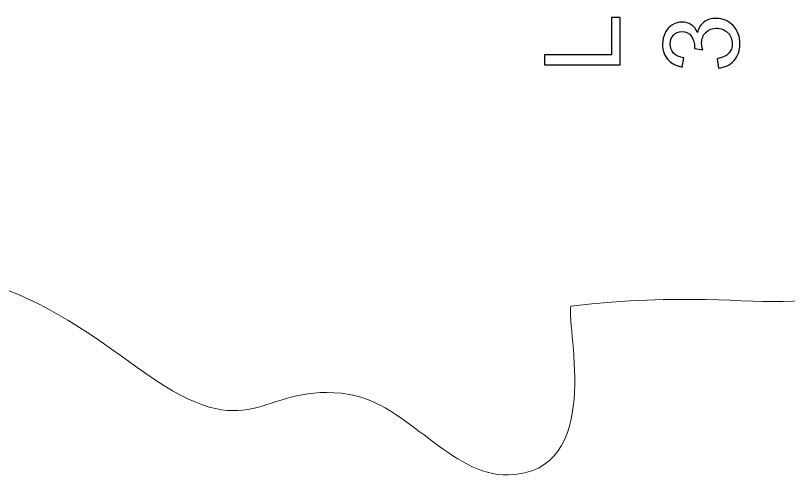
# Model space of a CAD drawing. Header units: millimetres. Extents: x -870 to 610, y 34 to 322.
# Drawn here: x 268.15 to 314.47, y 43.44 to 71.05 of the extents above; entities that cross this region are included whole.
import ezdxf

# ---------------------------------------------------------------- set-up
doc = ezdxf.new("R2010")
doc.units = ezdxf.units.MM
doc.header["$MEASUREMENT"] = 0
doc.layers.add('Layer 1', color=7, linetype='Continuous')

msp = doc.modelspace()

# ---------------------------------------------------------------- linework, layer by layer
at = {"layer": 'Layer 1', "lineweight": 18}
msp.add_open_spline([(332.6175, 120.2091), (331.9328, 109.9066), (326.5113, 102.8818), (326.7066, 93.4095), (326.7066, 93.4095), (325.8685, 97.7167), (325.0866, 101.7728), (324.2752, 106.3126), (324.2752, 106.3126), (323.774, 109.1172), (323.6294, 111.4457), (324.5257, 114.1865), (324.5257, 114.1865), (327.8142, 124.2438), (326.8103, 120.5565), (322.2841, 123.9994), (322.2841, 123.9994), (316.8559, 128.128), (319.6157, 133.1195), (320.0144, 138.9131), (320.0144, 138.9131), (320.3814, 144.2501), (317.1641, 151.1637), (316.8468, 160.7963), (316.8468, 160.7963), (316.427, 173.5515), (319.1108, 177.3388), (320.8758, 187.3063), (320.8758, 187.3063), (321.0554, 188.32), (321.0861, 189.1776), (321.2342, 189.8899), (321.2342, 189.8899), (321.2342, 189.8899), (321.2342, 189.8901), (321.2342, 189.8901), (321.2342, 189.8901), (321.2342, 189.8901), (321.9228, 199.9683), (321.9228, 199.9683), (321.9228, 199.9683), (321.9228, 199.9683), (320.0965, 209.656), (320.0965, 209.656), (320.0965, 209.656), (320.0965, 209.656), (316.7315, 223.237), (316.7315, 223.237), (316.7315, 223.237), (316.7315, 223.237), (315.22, 228.8882), (315.22, 228.8882), (315.22, 228.8882), (315.22, 228.8882), (311.9104, 240.695), (311.9104, 240.695), (311.9104, 240.695), (311.9104, 240.695), (308.6301, 250.4361), (308.6301, 250.4361), (308.6301, 250.4361), (308.6301, 250.4361), (307.4938, 253.9063), (307.4938, 253.9063), (307.4938, 253.9063), (307.4938, 253.9063), (304.574, 262.129), (304.574, 262.129), (304.574, 262.129), (304.5381, 262.1292), (304.5025, 262.1298), (304.4673, 262.1307), (304.4673, 262.1307), (304.4673, 262.1307), (303.9744, 263.8175), (303.9744, 263.8175), (303.9744, 263.8175), (303.9744, 263.8175), (300.3464, 272.5103), (300.3464, 272.5103), (300.3464, 272.5103), (300.3464, 272.5103), (297.2527, 279.3107), (297.2527, 279.3107), (297.2527, 279.3107), (297.2527, 279.3107), (291.7085, 288.572), (291.7085, 288.572), (291.7085, 288.572), (286.5392, 294.7515), (291.6481, 298.0772), (279.3339, 297.4577), (279.3339, 297.4577), (274.9129, 297.2353), (270.7661, 296.7683), (267.0115, 295.5717), (267.0115, 295.5717), (258.4017, 292.8276), (254.9068, 289.4547), (250.3618, 283.9873), (250.3618, 283.9873), (246.1652, 278.939), (242.4721, 272.5814), (240.1362, 265.6399), (240.1362, 265.6399), (238.8329, 261.7673), (238.83, 257.5742), (238.5284, 253.2405), (238.5284, 253.2405), (238.5284, 253.2405), (234.9497, 228.4279), (234.9497, 228.4279), (234.9497, 228.4279), (234.1747, 224.0565), (232.846, 220.9341), (231.9488, 217.0548), (231.9488, 217.0548), (230.6352, 211.375), (235.499, 211.5707), (233.2366, 205.8372), (233.2366, 205.8372), (231.417, 201.2261), (230.271, 200.7573), (231.682, 194.7066), (231.682, 194.7066), (233.9878, 184.8178), (236.6076, 184.2046), (232.3814, 171.0315), (232.3814, 171.0315), (229.4966, 162.0389), (221.8327, 133.5425), (223.8768, 123.6515), (223.8768, 123.6515), (225.0517, 117.9665), (227.4426, 118.7671), (229.7494, 115.447), (229.7494, 115.447), (233.5259, 110.0113), (226.4432, 100.9679), (233.7523, 91.9295), (233.7523, 91.9295), (236.3473, 88.7206), (237.5325, 87.5336), (238.8606, 82.6268), (238.8606, 82.6268), (243.1313, 66.8454), (244.6994, 67.7385), (257.9329, 59.3013), (257.9329, 59.3013), (261.5802, 56.9762), (263.234, 56.3204), (267.6793, 54.6008), (267.6793, 54.6008), (271.2603, 53.2154), (273.6585, 51.1714), (276.4887, 49.2569), (276.4887, 49.2569), (282.5342, 45.1678), (282.9796, 49.177), (288.1531, 48.3621), (288.1531, 48.3621), (291.5639, 47.8251), (294.2783, 43.4396), (297.6865, 43.5331), (297.6865, 43.5331), (303.4294, 43.6912), (301.188, 52.1105), (301.4263, 53.6511), (301.4263, 53.6511), (315.3787, 55.2097), (314.1157, 51.1433), (328.0115, 58.8002), (328.0115, 58.8002), (331.9214, 58.2927), (334.132, 59.2968), (338.7769, 57.8493), (338.7769, 57.8493), (346.8285, 55.3401), (345.5652, 46.2564), (352.715, 48.29), (352.715, 48.29), (356.5178, 49.3717), (357.9204, 59.6355), (367.6172, 68.6903), (367.6172, 68.6903), (371.6574, 72.4633), (374.5299, 77.143), (378.5512, 81.0429), (378.5512, 81.0429), (383.1373, 85.4906), (386.8883, 86.1717), (389.9183, 93.3134), (389.9183, 93.3134), (391.2226, 96.3874), (392.2851, 98.4941), (393.9106, 101.3305), (393.9106, 101.3305), (395.62, 104.3136), (396.8447, 105.833), (398.3015, 108.6025), (398.3015, 108.6025), (404.0878, 119.6044), (407.1152, 132.9808), (403.4503, 146.5534), (403.4503, 146.5534), (401.7639, 152.7994), (399.5885, 158.5347), (398.5197, 165.199), (398.5197, 165.199), (395.4677, 184.2244), (399.7565, 212.3394), (400.5166, 232.0842), (400.5166, 232.0842), (400.8024, 239.5106), (401.5158, 246.6631), (402.0454, 253.9439), (402.0454, 253.9439), (402.7024, 262.981), (404.2764, 267.9184), (398.5386, 273.247), (398.5386, 273.247), (396.7308, 274.8686), (387.2693, 282.3124), (385.5402, 282.9197), (385.5402, 282.9197), (384.4943, 283.2869), (382.1061, 283.7358), (380.7788, 284.1048), (380.7788, 284.1048), (379.4738, 280.4447), (375.923, 270.2337), (375.9882, 266.9426), (375.9882, 266.9426), (376.0408, 264.2755), (375.6945, 260.3292), (375.6167, 257.487), (375.6167, 257.487), (375.2214, 243.0724), (374.8293, 238.1401), (369.7869, 224.4674), (369.7869, 224.4674), (368.0027, 219.629), (366.4294, 216.8619), (365.1151, 211.5074), (365.1151, 211.5074), (364.2507, 207.986), (362.4767, 203.7305), (361.4024, 199.9133), (361.4024, 199.9133), (360.7466, 197.5823), (358.1516, 193.4724), (356.9381, 191.0302), (356.9381, 191.0302), (354.9587, 187.0468), (350.2661, 180.3701), (349.273, 176.8658), (349.273, 176.8658), (349.3367, 176.7933), (341.13, 156.3017), (340.6204, 154.8646), (340.6204, 154.8646), (336.5899, 143.4981), (333.5587, 132.2767), (332.6175, 120.2091)], degree=3, knots=[0, 0, 0, 0, 0.0149254, 0.0149254, 0.0149254, 0.0149254, 0.0298507, 0.0298507, 0.0298507, 0.0298507, 0.0447761, 0.0447761, 0.0447761, 0.0447761, 0.0597015, 0.0597015, 0.0597015, 0.0597015, 0.0746269, 0.0746269, 0.0746269, 0.0746269, 0.0895522, 0.0895522, 0.0895522, 0.0895522, 0.1044776, 0.1044776, 0.1044776, 0.1044776, 0.119403, 0.119403, 0.119403, 0.119403, 0.1343284, 0.1343284, 0.1343284, 0.1343284, 0.1492537, 0.1492537, 0.1492537, 0.1492537, 0.1641791, 0.1641791, 0.1641791, 0.1641791, 0.1791045, 0.1791045, 0.1791045, 0.1791045, 0.1940299, 0.1940299, 0.1940299, 0.1940299, 0.2089552, 0.2089552, 0.2089552, 0.2089552, 0.2238806, 0.2238806, 0.2238806, 0.2238806, 0.238806, 0.238806, 0.238806, 0.238806, 0.2537313, 0.2537313, 0.2537313, 0.2537313, 0.2686567, 0.2686567, 0.2686567, 0.2686567, 0.2835821, 0.2835821, 0.2835821, 0.2835821, 0.2985075, 0.2985075, 0.2985075, 0.2985075, 0.3134328, 0.3134328, 0.3134328, 0.3134328, 0.3283582, 0.3283582, 0.3283582, 0.3283582, 0.3432836, 0.3432836, 0.3432836, 0.3432836, 0.358209, 0.358209, 0.358209, 0.358209, 0.3731343, 0.3731343, 0.3731343, 0.3731343, 0.3880597, 0.3880597, 0.3880597, 0.3880597, 0.4029851, 0.4029851, 0.4029851, 0.4029851, 0.4179104, 0.4179104, 0.4179104, 0.4179104, 0.4328358, 0.4328358, 0.4328358, 0.4328358, 0.4477612, 0.4477612, 0.4477612, 0.4477612, 0.4626866, 0.4626866, 0.4626866, 0.4626866, 0.4776119, 0.4776119, 0.4776119, 0.4776119, 0.4925373, 0.4925373, 0.4925373, 0.4925373, 0.5074627, 0.5074627, 0.5074627, 0.5074627, 0.5223881, 0.5223881, 0.5223881, 0.5223881, 0.5373134, 0.5373134, 0.5373134, 0.5373134, 0.5522388, 0.5522388, 0.5522388, 0.5522388, 0.5671642, 0.5671642, 0.5671642, 0.5671642, 0.5820896, 0.5820896, 0.5820896, 0.5820896, 0.5970149, 0.5970149, 0.5970149, 0.5970149, 0.6119403, 0.6119403, 0.6119403, 0.6119403, 0.6268657, 0.6268657, 0.6268657, 0.6268657, 0.641791, 0.641791, 0.641791, 0.641791, 0.6567164, 0.6567164, 0.6567164, 0.6567164, 0.6716418, 0.6716418, 0.6716418, 0.6716418, 0.6865672, 0.6865672, 0.6865672, 0.6865672, 0.7014925, 0.7014925, 0.7014925, 0.7014925, 0.7164179, 0.7164179, 0.7164179, 0.7164179, 0.7313433, 0.7313433, 0.7313433, 0.7313433, 0.7462687, 0.7462687, 0.7462687, 0.7462687, 0.761194, 0.761194, 0.761194, 0.761194, 0.7761194, 0.7761194, 0.7761194, 0.7761194, 0.7910448, 0.7910448, 0.7910448, 0.7910448, 0.8059701, 0.8059701, 0.8059701, 0.8059701, 0.8208955, 0.8208955, 0.8208955, 0.8208955, 0.8358209, 0.8358209, 0.8358209, 0.8358209, 0.8507463, 0.8507463, 0.8507463, 0.8507463, 0.8656716, 0.8656716, 0.8656716, 0.8656716, 0.880597, 0.880597, 0.880597, 0.880597, 0.8955224, 0.8955224, 0.8955224, 0.8955224, 0.9104478, 0.9104478, 0.9104478, 0.9104478, 0.9253731, 0.9253731, 0.9253731, 0.9253731, 0.9402985, 0.9402985, 0.9402985, 0.9402985, 0.9552239, 0.9552239, 0.9552239, 0.9552239, 0.9701493, 0.9701493, 0.9701493, 0.9701493, 1, 1, 1, 1], dxfattribs=at)
at = {"layer": 'Layer 1'}
for points, knots in [([(304.3945, 68.0999), (304.3945, 68.0999), (299.8479, 68.0999), (299.8479, 68.0999), (299.8479, 68.0999), (299.8479, 68.0999), (299.8479, 68.7031), (299.8479, 68.7031), (299.8479, 68.7031), (299.8479, 68.7031), (303.8611, 68.7031), (303.8611, 68.7031), (303.8611, 68.7031), (303.8611, 68.7031), (303.8611, 70.9383), (303.8611, 70.9383), (303.8611, 70.9383), (303.8611, 70.9383), (304.3945, 70.9383), (304.3945, 70.9383), (304.3945, 70.9383), (304.3945, 70.9383), (304.3945, 68.0999), (304.3945, 68.0999)], [0, 0, 0, 0, 0.1428571, 0.1428571, 0.1428571, 0.1428571, 0.2857143, 0.2857143, 0.2857143, 0.2857143, 0.4285714, 0.4285714, 0.4285714, 0.4285714, 0.5714286, 0.5714286, 0.5714286, 0.5714286, 0.7142857, 0.7142857, 0.7142857, 0.7142857, 1, 1, 1, 1]), ([(310.2819, 67.903), (310.2819, 67.903), (310.2057, 68.4618), (310.2057, 68.4618), (310.2057, 68.4618), (310.5232, 68.5264), (310.7518, 68.6343), (310.8915, 68.7878), (310.8915, 68.7878), (311.0312, 68.9412), (311.101, 69.1296), (311.101, 69.3529), (311.101, 69.3529), (311.101, 69.6175), (311.01, 69.8408), (310.828, 70.0207), (310.828, 70.0207), (310.646, 70.2006), (310.4205, 70.2906), (310.1517, 70.2906), (310.1517, 70.2906), (309.8956, 70.2906), (309.6839, 70.207), (309.5167, 70.0387), (309.5167, 70.0387), (309.3506, 69.8715), (309.267, 69.6588), (309.267, 69.3995), (309.267, 69.3995), (309.267, 69.2937), (309.2881, 69.1624), (309.3294, 69.0047), (309.3294, 69.0047), (309.3294, 69.0047), (308.8404, 69.0672), (308.8404, 69.0672), (308.8404, 69.0672), (308.8447, 69.1042), (308.8468, 69.1349), (308.8468, 69.1571), (308.8468, 69.1571), (308.8468, 69.3963), (308.7844, 69.6101), (308.6605, 69.8017), (308.6605, 69.8017), (308.5367, 69.9922), (308.3462, 70.0874), (308.089, 70.0874), (308.089, 70.0874), (307.8848, 70.0874), (307.7154, 70.0176), (307.581, 69.8789), (307.581, 69.8789), (307.4466, 69.7403), (307.3799, 69.5614), (307.3799, 69.3423), (307.3799, 69.3423), (307.3799, 69.1243), (307.4487, 68.9433), (307.5863, 68.7984), (307.5863, 68.7984), (307.7239, 68.6534), (307.9303, 68.5602), (308.2054, 68.519), (308.2054, 68.519), (308.2054, 68.519), (308.1038, 67.9602), (308.1038, 67.9602), (308.1038, 67.9602), (307.7292, 68.0289), (307.4382, 68.1835), (307.2318, 68.4258), (307.2318, 68.4258), (307.0254, 68.6671), (306.9227, 68.9687), (306.9227, 69.3286), (306.9227, 69.3286), (306.9227, 69.5762), (306.9757, 69.8048), (307.0826, 70.0133), (307.0826, 70.0133), (307.1884, 70.2229), (307.3334, 70.3827), (307.5165, 70.4927), (307.5165, 70.4927), (307.7006, 70.6039), (307.8954, 70.6589), (308.1017, 70.6589), (308.1017, 70.6589), (308.2975, 70.6589), (308.4753, 70.606), (308.6362, 70.5012), (308.6362, 70.5012), (308.7971, 70.3954), (308.9251, 70.2387), (309.0204, 70.0324), (309.0204, 70.0324), (309.0817, 70.3012), (309.2109, 70.5097), (309.4067, 70.6589), (309.4067, 70.6589), (309.6014, 70.8071), (309.8469, 70.8812), (310.1401, 70.8812), (310.1401, 70.8812), (310.537, 70.8812), (310.8746, 70.7362), (311.1508, 70.4472), (311.1508, 70.4472), (311.427, 70.1573), (311.5646, 69.7911), (311.5646, 69.3487), (311.5646, 69.3487), (311.5646, 68.9497), (311.4461, 68.6184), (311.2079, 68.3549), (311.2079, 68.3549), (310.9698, 68.0903), (310.6608, 67.94), (310.2819, 67.903)], [0, 0, 0, 0, 0.0322581, 0.0322581, 0.0322581, 0.0322581, 0.0645161, 0.0645161, 0.0645161, 0.0645161, 0.0967742, 0.0967742, 0.0967742, 0.0967742, 0.1290323, 0.1290323, 0.1290323, 0.1290323, 0.1612903, 0.1612903, 0.1612903, 0.1612903, 0.1935484, 0.1935484, 0.1935484, 0.1935484, 0.2258065, 0.2258065, 0.2258065, 0.2258065, 0.2580645, 0.2580645, 0.2580645, 0.2580645, 0.2903226, 0.2903226, 0.2903226, 0.2903226, 0.3225806, 0.3225806, 0.3225806, 0.3225806, 0.3548387, 0.3548387, 0.3548387, 0.3548387, 0.3870968, 0.3870968, 0.3870968, 0.3870968, 0.4193548, 0.4193548, 0.4193548, 0.4193548, 0.4516129, 0.4516129, 0.4516129, 0.4516129, 0.483871, 0.483871, 0.483871, 0.483871, 0.516129, 0.516129, 0.516129, 0.516129, 0.5483871, 0.5483871, 0.5483871, 0.5483871, 0.5806452, 0.5806452, 0.5806452, 0.5806452, 0.6129032, 0.6129032, 0.6129032, 0.6129032, 0.6451613, 0.6451613, 0.6451613, 0.6451613, 0.6774194, 0.6774194, 0.6774194, 0.6774194, 0.7096774, 0.7096774, 0.7096774, 0.7096774, 0.7419355, 0.7419355, 0.7419355, 0.7419355, 0.7741935, 0.7741935, 0.7741935, 0.7741935, 0.8064516, 0.8064516, 0.8064516, 0.8064516, 0.8387097, 0.8387097, 0.8387097, 0.8387097, 0.8709677, 0.8709677, 0.8709677, 0.8709677, 0.9032258, 0.9032258, 0.9032258, 0.9032258, 0.9354839, 0.9354839, 0.9354839, 0.9354839, 1, 1, 1, 1])]:
    msp.add_open_spline(points, degree=3, knots=knots, dxfattribs=at)

doc.saveas('drawing.dxf')
